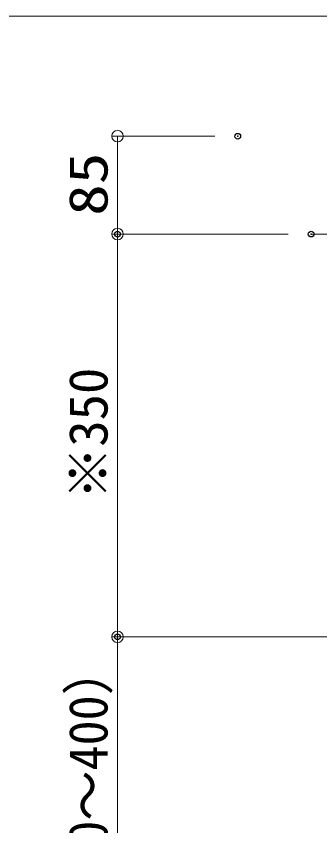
# Model space of a CAD drawing. Units: millimetres, scale not verified. Extents: x -1999 to 2001, y -1385 to 1385.
# Drawn here: x -168 to 96, y 681 to 1385 of the extents above; entities that cross this region are included whole.
import ezdxf
from ezdxf.enums import TextEntityAlignment as Align

# ---------------------------------------------------------------- set-up
doc = ezdxf.new("R2010")
doc.units = ezdxf.units.MM
doc.header["$LTSCALE"] = 10
doc.header["$PDMODE"] = 32
doc.header["$PDSIZE"] = 5
doc.linetypes.add('LONG_CHAIN', pattern=[21, 18, -1, 1, -1])
doc.linetypes.add('LONG_DOUBLE_CHAIN', pattern=[21.8, 18, -1, 0.6, -0.6, 0.6, -1])
for name, color, linetype, lineweight in [('0-0_zumenwaku', 6, 'Continuous', 9), ('0-2_一般寸法', 1, 'Continuous', 9), ('0-3_0', 4, 'Continuous', 9), ('0-6_CENTER', 1, 'LONG_DOUBLE_CHAIN', 9), ('0-9_10ユーザー', 1, 'Continuous', 9)]:
    doc.layers.add(name, color=color, linetype=linetype, lineweight=lineweight)
doc.layers.add('0-4_DEFPOINTS', color=7, linetype='Continuous')
doc.styles.add('ＭＳ ゴシック', font='')
doc.styles.get('ＭＳ ゴシック').set_extended_font_data('MS Gothic')

# ---------------------------------------------------------------- blocks, each defined once
blk = doc.blocks.new('_ORIGIN')
at = {"layer": '0-3_0', "color": 1}
blk.add_line((0, 0), (-10, 0), dxfattribs=at)
blk.add_circle((0, 0), 5, dxfattribs=at)

msp = doc.modelspace()

# ---------------------------------------------------------------- linework, layer by layer
at = {"layer": '0-0_zumenwaku'}
msp.add_lwpolyline([(-1999.35, -1385.32), (2000.64, -1385.32), (2000.64, 1384.68), (-1999.35, 1384.68)], close=True, dxfattribs=at)
at = {"layer": '0-2_一般寸法'}
for p, q in [((4.48, 1280.39), (-84.9, 1280.39)), ((-79.9, 1270.39), (-79.9, 1205.39)), ((68.22, 1195.39), (-84.9, 1195.39))]:
    msp.add_line(p, q, dxfattribs=at)
at = {"layer": '0-4_DEFPOINTS'}
for p in [(24.48, 1280.39), (-79.9, 1195.39), (88.22, 1195.39), (-79.9, 845.39)]:
    msp.add_point(p, dxfattribs=at)
at = {"layer": '0-6_CENTER', "color": 5, "linetype": 'LONG_CHAIN'}
msp.add_line((750.72, 1195.39), (88.22, 1195.39), dxfattribs=at)
at = {"layer": '0-9_10ユーザー'}
for p, q in [((68.22, 1195.39), (-84.9, 1195.39)), ((-79.9, 1185.39), (-79.9, 855.39)), ((277.09, 845.39), (-84.9, 845.39)), ((193.82, 845.39), (-84.9, 845.39)), ((-79.9, 835.39), (-79.9, 505.39))]:
    msp.add_line(p, q, dxfattribs=at)

# ---------------------------------------------------------------- block references
at = {"layer": '0-2_一般寸法'}
for p, rotation in [((-79.9, 1280.39), 90), ((-79.9, 1195.39), 270)]:
    msp.add_blockref('_ORIGIN', p, dxfattribs=dict(at, rotation=rotation))
at = {"layer": '0-9_10ユーザー'}
for p, rotation in [((-79.9, 1195.39), 90), ((-79.9, 845.39), 270), ((-79.9, 845.39), 90)]:
    msp.add_blockref('_ORIGIN', p, dxfattribs=dict(at, rotation=rotation))

# ---------------------------------------------------------------- texts
at = {"layer": '0-2_一般寸法', "color": 2, "style": 'ＭＳ ゴシック', "width": 1.2}
msp.add_text('85', height=33.65, rotation=90, dxfattribs=at).set_placement((-78.42, 1211.22), align=Align.BOTTOM_LEFT)
at = {"layer": '0-9_10ユーザー', "color": 2, "style": 'ＭＳ ゴシック'}
msp.add_text('※350', height=33.65, rotation=90, dxfattribs=at).set_placement((-78.42, 964.73), align=Align.BOTTOM_LEFT)
at = {"layer": '0-9_10ユーザー', "color": 2, "style": 'ＭＳ ゴシック', "width": 0.95}
msp.add_text('※（350～400）', height=33.67, rotation=90, dxfattribs=at).set_placement((-78.42, 533.15), align=Align.BOTTOM_LEFT)

doc.saveas('drawing.dxf')
